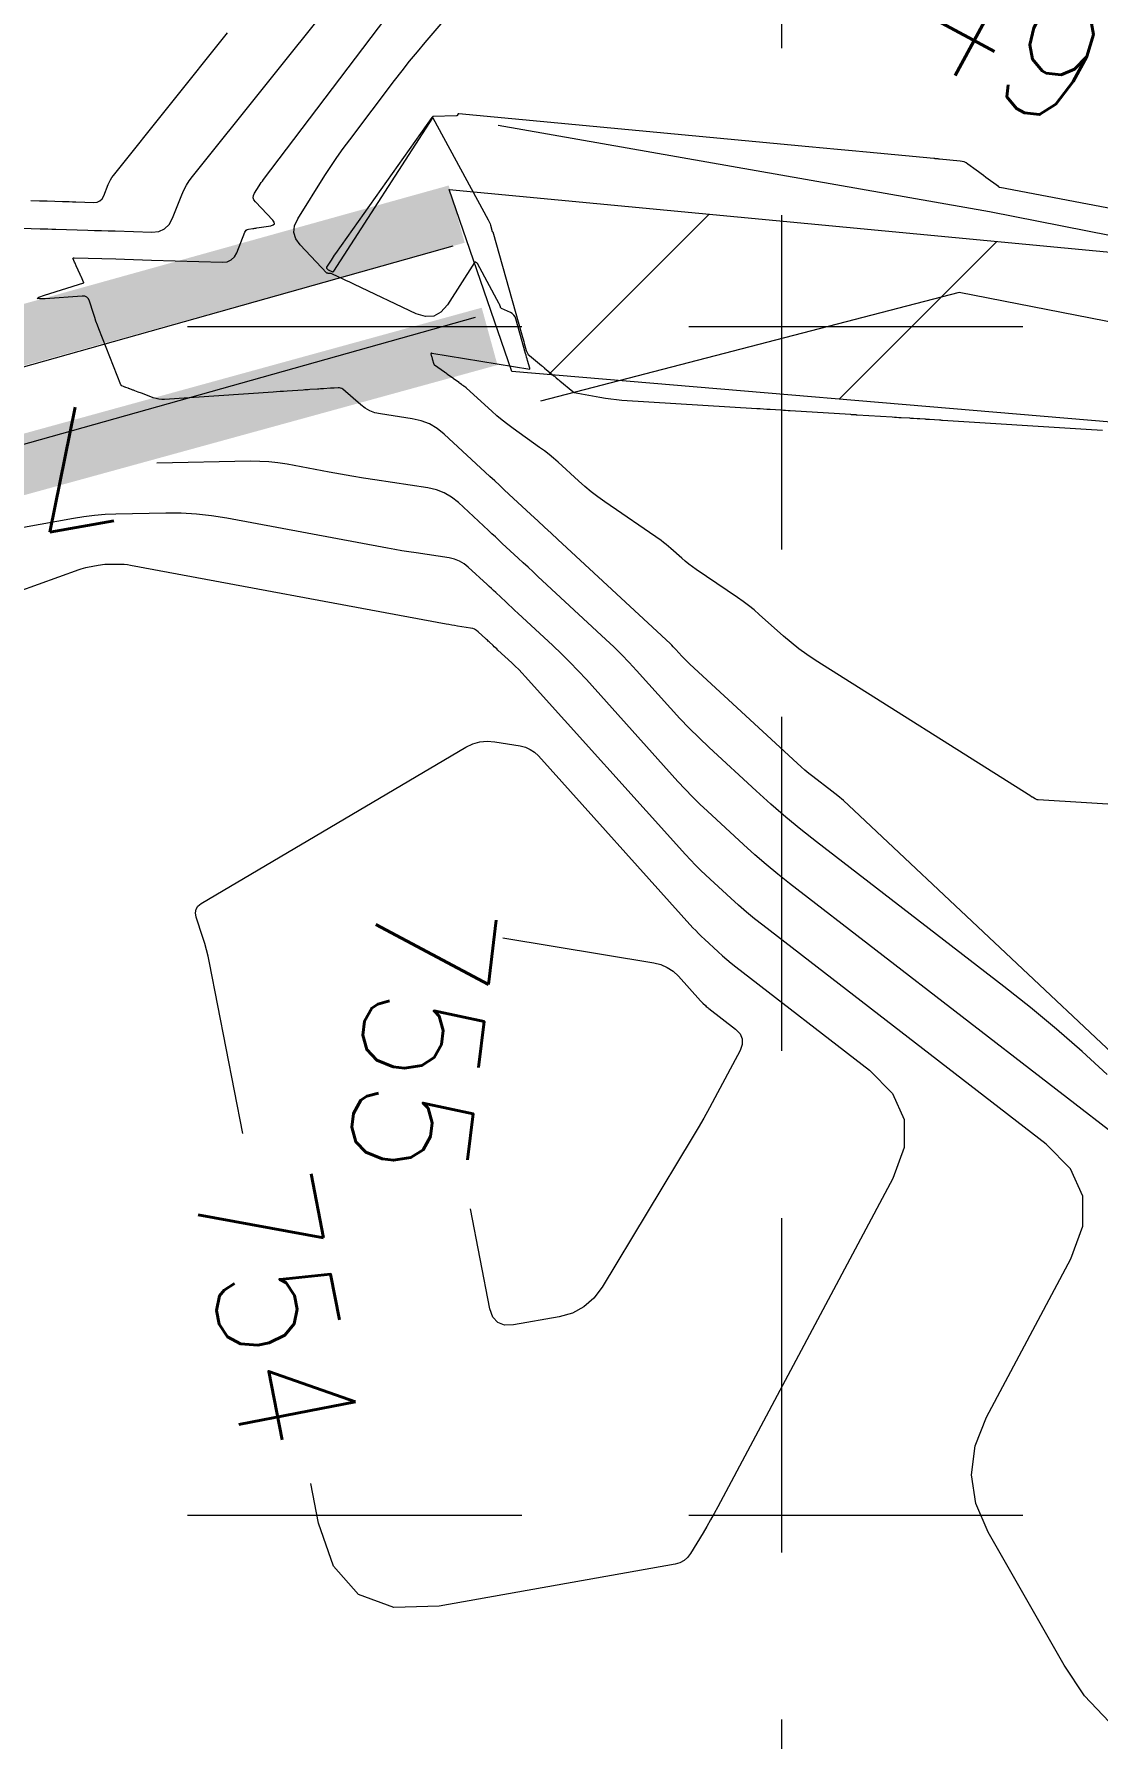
# Model space of a CAD drawing. Header units: feet. Extents: x 46644 to 49208, y 46045 to 47649.
# Drawn here: x 47220.6 to 47256.5, y 47319.3 to 47376.7 of the extents above; entities that cross this region are included whole.
import ezdxf
from ezdxf.enums import TextEntityAlignment as Align

# ---------------------------------------------------------------- set-up
doc = ezdxf.new("R2010")
doc.units = ezdxf.units.FT
doc.header["$MEASUREMENT"] = 0
doc.linetypes.add('DGN Style 3', pattern=[33.544038, 23.960027, -9.584011])
doc.linetypes.add('HIDDEN', pattern=[0.375, 0.25, -0.125])
for name, color, linetype, lineweight in [('EC', 35, 'Continuous', 0), ('Level 13', 1, 'Continuous', 0), ('STORM', 5, 'Continuous', 0), ('WATER', 5, 'Continuous', 0)]:
    doc.layers.add(name, color=color, linetype=linetype, lineweight=lineweight)
doc.layers.add('GRID', color=254, linetype='HIDDEN')
doc.styles.add('Style-STANDARD', font='STANDARD.shx')

msp = doc.modelspace()

# ---------------------------------------------------------------- hatches: boundary and pattern name
at = {"layer": 'WATER', "linetype": 'Continuous', "lineweight": 0}
h = msp.add_hatch(dxfattribs=at)
h.set_pattern_fill('ANSI31', color=5, scale=60, style=0)
h.paths.add_polyline_path([(47234.61, 47371.467), (47425.773, 47353.378), (47562.814, 47348.199), (47698.754, 47363.161), (47828.73, 47359.449), (47993.613, 47351.282), (48151.806, 47348.075), (48190.092, 47328.515), (48335.492, 47205.781), (48484.842, 47080.166), (48554.658, 46994.047), (48591.309, 46911.705), (48595.787, 46702.835), (48600.265, 46501.424), (48596.319, 46378.185), (48587.516, 46378.918), (48590.063, 46460.95), (48589.778, 46610.276), (48587.741, 46799.141), (48584.141, 46908.249), (48541.993, 46998.675), (48465.407, 47086.018), (48286.371, 47233.693), (48196.422, 47308.705), (48128.401, 47343.27), (47949.016, 47342.242), (47704.868, 47356.114), (47558.159, 47338.137), (47236.719, 47365.346)])

# ---------------------------------------------------------------- linework, layer by layer
at = {"layer": 'EC', "color": 35, "linetype": 'DGN Style 3', "lineweight": 0}
for p, q in [((47225.966, 47371.905), (47236.692, 47385.313)), ((47228.359, 47371.804), (47234.898, 47380.443)), ((47233.803, 47376.419), (47234.946, 47377.749)), ((47223.306, 47371.941), (47227.149, 47376.745)), ((47233.277, 47375.788), (47233.538, 47376.105)), ((47233.538, 47376.105), (47233.803, 47376.419)), ((47233.022, 47375.466), (47233.277, 47375.788)), ((47231.261, 47373.144), (47232.771, 47375.14)), ((47232.771, 47375.14), (47233.022, 47375.466)), ((47230.728, 47368.722), (47234.055, 47373.885)), ((47234.029, 47373.892), (47230.779, 47369.309)), ((47234.031, 47373.895), (47234.029, 47373.892)), ((47234.033, 47373.897), (47234.031, 47373.895)), ((47234.035, 47373.9), (47234.033, 47373.897)), ((47234.037, 47373.902), (47234.035, 47373.9)), ((47234.047, 47373.914), (47234.037, 47373.902)), ((47234.05, 47373.917), (47234.047, 47373.914)), ((47234.054, 47373.919), (47234.05, 47373.917)), ((47234.058, 47373.921), (47234.054, 47373.919)), ((47234.055, 47373.885), (47234.055, 47373.886)), ((47234.055, 47373.886), (47234.055, 47373.886)), ((47234.055, 47373.886), (47234.055, 47373.886)), ((47234.055, 47373.886), (47234.055, 47373.886)), ((47234.055, 47373.886), (47234.055, 47373.885)), ((47234.055, 47373.885), (47234.055, 47373.885)), ((47234.055, 47373.885), (47234.055, 47373.885)), ((47234.055, 47373.885), (47234.055, 47373.885)), ((47234.055, 47373.885), (47234.055, 47373.885)), ((47234.055, 47373.885), (47235.927, 47370.444)), ((47234.062, 47373.921), (47234.058, 47373.921)), ((47234.856, 47373.944), (47234.062, 47373.921)), ((47234.864, 47373.946), (47234.856, 47373.944)), ((47234.871, 47373.949), (47234.864, 47373.946)), ((47234.877, 47373.953), (47234.871, 47373.949)), ((47234.881, 47373.96), (47234.877, 47373.953)), ((47234.899, 47373.996), (47234.881, 47373.96)), ((47234.905, 47374.005), (47234.899, 47373.996)), ((47234.914, 47374.012), (47234.905, 47374.005)), ((47234.923, 47374.015), (47234.914, 47374.012)), ((47234.935, 47374.015), (47234.923, 47374.015)), ((47246.718, 47372.906), (47234.935, 47374.015)), ((47230.83, 47372.548), (47231.042, 47372.849)), ((47231.042, 47372.849), (47231.261, 47373.144)), ((47247.203, 47372.861), (47246.718, 47372.906)), ((47247.688, 47372.815), (47247.203, 47372.861)), ((47248.173, 47372.769), (47247.688, 47372.815)), ((47248.659, 47372.724), (47248.173, 47372.769)), ((47250.923, 47372.51), (47248.659, 47372.724)), ((47230.425, 47371.934), (47230.624, 47372.244)), ((47230.624, 47372.244), (47230.83, 47372.548)), ((47250.936, 47372.509), (47250.923, 47372.51)), ((47250.95, 47372.508), (47250.936, 47372.509)), ((47250.963, 47372.507), (47250.95, 47372.508)), ((47250.977, 47372.505), (47250.963, 47372.507)), ((47251.04, 47372.499), (47250.977, 47372.505)), ((47251.059, 47372.498), (47251.04, 47372.499)), ((47251.078, 47372.496), (47251.059, 47372.498)), ((47251.097, 47372.494), (47251.078, 47372.496)), ((47251.117, 47372.492), (47251.097, 47372.494)), ((47251.809, 47372.427), (47251.117, 47372.492)), ((47251.88, 47372.415), (47251.809, 47372.427)), ((47251.948, 47372.395), (47251.88, 47372.415)), ((47252.012, 47372.365), (47251.948, 47372.395)), ((47252.072, 47372.326), (47252.012, 47372.365)), ((47252.347, 47372.123), (47252.072, 47372.326)), ((47252.431, 47372.061), (47252.347, 47372.123)), ((47252.515, 47371.998), (47252.431, 47372.061)), ((47222.982, 47371.26), (47223.132, 47371.641)), ((47223.132, 47371.641), (47223.167, 47371.721)), ((47223.167, 47371.721), (47223.208, 47371.798)), ((47223.208, 47371.798), (47223.254, 47371.871)), ((47223.254, 47371.871), (47223.306, 47371.941)), ((47225.68, 47371.45), (47225.764, 47371.609)), ((47225.764, 47371.609), (47225.859, 47371.76)), ((47225.859, 47371.76), (47225.966, 47371.905)), ((47228.056, 47371.342), (47228.214, 47371.594)), ((47228.214, 47371.594), (47228.249, 47371.648)), ((47228.249, 47371.648), (47228.284, 47371.701)), ((47228.284, 47371.701), (47228.321, 47371.753)), ((47228.321, 47371.753), (47228.359, 47371.804)), ((47229.511, 47370.481), (47230.425, 47371.934)), ((47252.599, 47371.936), (47252.515, 47371.998)), ((47252.683, 47371.874), (47252.599, 47371.936)), ((47253.102, 47371.564), (47252.683, 47371.874)), ((47253.105, 47371.561), (47253.102, 47371.564)), ((47253.108, 47371.559), (47253.105, 47371.561)), ((47253.111, 47371.557), (47253.108, 47371.559)), ((47253.114, 47371.555), (47253.111, 47371.557)), ((47253.128, 47371.544), (47253.114, 47371.555)), ((47253.132, 47371.541), (47253.128, 47371.544)), ((47253.137, 47371.539), (47253.132, 47371.541)), ((47253.142, 47371.537), (47253.137, 47371.539)), ((47253.147, 47371.536), (47253.142, 47371.537)), ((47266.978, 47368.898), (47253.147, 47371.536)), ((47220.527, 47371.099), (47220.821, 47371.09)), ((47220.821, 47371.09), (47220.884, 47371.088)), ((47220.884, 47371.088), (47220.947, 47371.086)), ((47220.947, 47371.086), (47221.01, 47371.085)), ((47221.01, 47371.085), (47221.073, 47371.083)), ((47221.073, 47371.083), (47221.595, 47371.067)), ((47221.595, 47371.067), (47221.707, 47371.063)), ((47221.707, 47371.063), (47221.819, 47371.06)), ((47221.819, 47371.06), (47221.931, 47371.056)), ((47221.931, 47371.056), (47222.043, 47371.053)), ((47222.043, 47371.053), (47222.64, 47371.035)), ((47222.64, 47371.035), (47222.755, 47371.046)), ((47222.755, 47371.046), (47222.851, 47371.087)), ((47222.851, 47371.087), (47222.926, 47371.159)), ((47222.926, 47371.159), (47222.982, 47371.26)), ((47225.299, 47370.5), (47225.608, 47371.285)), ((47225.608, 47371.285), (47225.68, 47371.45)), ((47228.014, 47371.193), (47228.021, 47371.266)), ((47228.035, 47371.123), (47228.014, 47371.193)), ((47228.021, 47371.266), (47228.056, 47371.342)), ((47228.084, 47371.055), (47228.035, 47371.123)), ((47228.668, 47370.434), (47228.084, 47371.055)), ((47225.184, 47370.29), (47225.299, 47370.5)), ((47228.717, 47370.366), (47228.668, 47370.434)), ((47228.686, 47370.274), (47228.723, 47370.312)), ((47228.723, 47370.312), (47228.717, 47370.366)), ((47229.405, 47370.249), (47229.511, 47370.481)), ((47235.927, 47370.444), (47235.949, 47370.401)), ((47235.949, 47370.401), (47235.968, 47370.358)), ((47235.968, 47370.358), (47235.985, 47370.313)), ((47235.985, 47370.313), (47235.999, 47370.268)), ((47220.235, 47370.168), (47220.841, 47370.149)), ((47220.841, 47370.149), (47220.971, 47370.145)), ((47220.971, 47370.145), (47221.101, 47370.141)), ((47221.101, 47370.141), (47221.231, 47370.137)), ((47221.231, 47370.137), (47221.361, 47370.133)), ((47221.361, 47370.133), (47222.438, 47370.1)), ((47222.438, 47370.1), (47222.669, 47370.093)), ((47222.669, 47370.093), (47222.9, 47370.086)), ((47222.9, 47370.086), (47223.131, 47370.079)), ((47223.131, 47370.079), (47223.361, 47370.072)), ((47223.361, 47370.072), (47224.593, 47370.034)), ((47224.593, 47370.034), (47224.831, 47370.058)), ((47224.831, 47370.058), (47225.028, 47370.143)), ((47225.028, 47370.143), (47225.184, 47370.29)), ((47227.459, 47369.342), (47227.73, 47370.029)), ((47227.73, 47370.029), (47227.75, 47370.067)), ((47227.75, 47370.067), (47227.778, 47370.097)), ((47227.778, 47370.097), (47227.812, 47370.117)), ((47227.812, 47370.117), (47227.854, 47370.129)), ((47227.854, 47370.129), (47228.002, 47370.153)), ((47228.002, 47370.153), (47228.033, 47370.158)), ((47228.033, 47370.158), (47228.065, 47370.163)), ((47228.065, 47370.163), (47228.096, 47370.168)), ((47228.096, 47370.168), (47228.128, 47370.173)), ((47228.128, 47370.173), (47228.605, 47370.25)), ((47228.605, 47370.25), (47228.686, 47370.274)), ((47229.384, 47370.025), (47229.405, 47370.249)), ((47229.447, 47369.81), (47229.384, 47370.025)), ((47229.596, 47369.603), (47229.447, 47369.81)), ((47235.999, 47370.268), (47236.059, 47370.06)), ((47236.059, 47370.06), (47236.06, 47370.057)), ((47236.06, 47370.057), (47236.061, 47370.054)), ((47236.061, 47370.054), (47236.064, 47370.052)), ((47236.064, 47370.052), (47236.066, 47370.051)), ((47236.066, 47370.051), (47236.076, 47370.046)), ((47236.076, 47370.046), (47236.078, 47370.045)), ((47236.078, 47370.045), (47236.08, 47370.043)), ((47236.08, 47370.043), (47236.081, 47370.042)), ((47236.081, 47370.042), (47236.082, 47370.04)), ((47236.082, 47370.04), (47237.056, 47366.572)), ((47221.943, 47369.15), (47221.946, 47369.164)), ((47221.946, 47369.164), (47221.958, 47369.171)), ((47221.958, 47369.171), (47221.978, 47369.174)), ((47221.978, 47369.174), (47223.38, 47369.131)), ((47227.273, 47369.096), (47227.38, 47369.197)), ((47227.38, 47369.197), (47227.459, 47369.342)), ((47230.487, 47368.656), (47229.596, 47369.603)), ((47230.704, 47369.2), (47230.668, 47369.145)), ((47230.741, 47369.255), (47230.704, 47369.2)), ((47230.779, 47369.309), (47230.741, 47369.255)), ((47221.949, 47369.13), (47221.943, 47369.15)), ((47221.997, 47369.025), (47221.949, 47369.13)), ((47222.011, 47368.993), (47221.997, 47369.025)), ((47222.026, 47368.961), (47222.011, 47368.993)), ((47222.04, 47368.929), (47222.026, 47368.961)), ((47222.055, 47368.897), (47222.04, 47368.929)), ((47222.187, 47368.607), (47222.055, 47368.897)), ((47222.19, 47368.6), (47222.187, 47368.607)), ((47222.192, 47368.594), (47222.19, 47368.6)), ((47222.195, 47368.588), (47222.192, 47368.594)), ((47222.198, 47368.581), (47222.195, 47368.588)), ((47223.38, 47369.131), (47223.68, 47369.122)), ((47223.68, 47369.122), (47223.981, 47369.113)), ((47223.981, 47369.113), (47224.281, 47369.103)), ((47224.281, 47369.103), (47224.581, 47369.094)), ((47224.581, 47369.094), (47226.973, 47369.021)), ((47226.973, 47369.021), (47227.137, 47369.037)), ((47227.137, 47369.037), (47227.273, 47369.096)), ((47230.478, 47368.841), (47230.477, 47368.831)), ((47230.477, 47368.831), (47230.48, 47368.82)), ((47230.483, 47368.852), (47230.478, 47368.841)), ((47230.48, 47368.82), (47230.487, 47368.811)), ((47230.633, 47369.09), (47230.483, 47368.852)), ((47230.487, 47368.811), (47230.53, 47368.766)), ((47230.49, 47368.653), (47230.487, 47368.656)), ((47230.492, 47368.652), (47230.49, 47368.653)), ((47230.495, 47368.651), (47230.492, 47368.652)), ((47230.499, 47368.65), (47230.495, 47368.651)), ((47230.514, 47368.649), (47230.499, 47368.65)), ((47230.519, 47368.649), (47230.514, 47368.649)), ((47230.524, 47368.648), (47230.519, 47368.649)), ((47230.529, 47368.648), (47230.524, 47368.648)), ((47230.534, 47368.647), (47230.529, 47368.648)), ((47230.53, 47368.766), (47230.53, 47368.765)), ((47230.53, 47368.765), (47230.53, 47368.765)), ((47230.53, 47368.765), (47230.53, 47368.765)), ((47230.53, 47368.765), (47230.531, 47368.765)), ((47230.531, 47368.765), (47230.531, 47368.765)), ((47230.531, 47368.765), (47230.531, 47368.765)), ((47230.531, 47368.765), (47230.532, 47368.765)), ((47230.532, 47368.765), (47230.532, 47368.765)), ((47230.532, 47368.765), (47230.532, 47368.765)), ((47230.532, 47368.765), (47230.534, 47368.765)), ((47230.534, 47368.765), (47230.534, 47368.765)), ((47230.534, 47368.765), (47230.535, 47368.765)), ((47230.573, 47368.645), (47230.534, 47368.647)), ((47230.535, 47368.765), (47230.535, 47368.765)), ((47230.535, 47368.765), (47230.535, 47368.765)), ((47230.535, 47368.765), (47230.537, 47368.765)), ((47230.537, 47368.765), (47230.537, 47368.765)), ((47230.537, 47368.765), (47230.537, 47368.765)), ((47230.537, 47368.765), (47230.538, 47368.765)), ((47230.538, 47368.765), (47230.538, 47368.764)), ((47230.538, 47368.764), (47230.557, 47368.755)), ((47230.557, 47368.755), (47230.562, 47368.753)), ((47230.562, 47368.753), (47230.566, 47368.751)), ((47230.566, 47368.751), (47230.57, 47368.749)), ((47230.57, 47368.749), (47230.574, 47368.747)), ((47230.579, 47368.644), (47230.573, 47368.645)), ((47230.574, 47368.747), (47230.665, 47368.704)), ((47230.585, 47368.644), (47230.579, 47368.644)), ((47230.591, 47368.643), (47230.585, 47368.644)), ((47230.597, 47368.643), (47230.591, 47368.643)), ((47230.626, 47368.641), (47230.597, 47368.643)), ((47230.635, 47368.639), (47230.626, 47368.641)), ((47230.668, 47369.145), (47230.633, 47369.09)), ((47230.643, 47368.638), (47230.635, 47368.639)), ((47230.652, 47368.635), (47230.643, 47368.638)), ((47230.66, 47368.632), (47230.652, 47368.635)), ((47231.061, 47368.442), (47230.66, 47368.632)), ((47230.665, 47368.704), (47230.684, 47368.698)), ((47230.684, 47368.698), (47230.7, 47368.699)), ((47230.7, 47368.699), (47230.715, 47368.707)), ((47230.715, 47368.707), (47230.728, 47368.722)), ((47235.466, 47369.015), (47234.547, 47367.588)), ((47235.471, 47369.021), (47235.466, 47369.015)), ((47235.477, 47369.024), (47235.471, 47369.021)), ((47235.484, 47369.025), (47235.477, 47369.024)), ((47235.491, 47369.023), (47235.484, 47369.025)), ((47235.527, 47369.006), (47235.491, 47369.023)), ((47235.538, 47369), (47235.527, 47369.006)), ((47235.547, 47368.993), (47235.538, 47369)), ((47235.555, 47368.985), (47235.547, 47368.993)), ((47235.561, 47368.975), (47235.555, 47368.985)), ((47236.295, 47367.626), (47235.561, 47368.975)), ((47220.988, 47367.914), (47222.309, 47368.33)), ((47222.212, 47368.552), (47222.198, 47368.581)), ((47222.216, 47368.542), (47222.212, 47368.552)), ((47222.22, 47368.533), (47222.216, 47368.542)), ((47222.224, 47368.524), (47222.22, 47368.533)), ((47222.228, 47368.515), (47222.224, 47368.524)), ((47222.301, 47368.354), (47222.228, 47368.515)), ((47222.302, 47368.353), (47222.301, 47368.354)), ((47222.301, 47368.354), (47222.301, 47368.354)), ((47222.302, 47368.352), (47222.302, 47368.353)), ((47222.302, 47368.353), (47222.302, 47368.353)), ((47222.303, 47368.35), (47222.302, 47368.352)), ((47222.304, 47368.349), (47222.303, 47368.35)), ((47222.304, 47368.348), (47222.304, 47368.349)), ((47222.304, 47368.349), (47222.304, 47368.349)), ((47222.305, 47368.347), (47222.304, 47368.348)), ((47222.307, 47368.342), (47222.305, 47368.347)), ((47222.308, 47368.341), (47222.307, 47368.342)), ((47222.308, 47368.34), (47222.308, 47368.341)), ((47222.308, 47368.339), (47222.308, 47368.34)), ((47222.309, 47368.338), (47222.308, 47368.339)), ((47222.311, 47368.334), (47222.309, 47368.338)), ((47222.309, 47368.33), (47222.31, 47368.331)), ((47222.31, 47368.331), (47222.311, 47368.332)), ((47222.311, 47368.333), (47222.311, 47368.334)), ((47222.311, 47368.332), (47222.311, 47368.333)), ((47231.15, 47368.399), (47231.061, 47368.442)), ((47231.239, 47368.357), (47231.15, 47368.399)), ((47231.328, 47368.315), (47231.239, 47368.357)), ((47231.418, 47368.272), (47231.328, 47368.315)), ((47233.495, 47367.288), (47231.418, 47368.272)), ((47220.739, 47367.804), (47220.798, 47367.846)), ((47220.81, 47367.786), (47220.739, 47367.804)), ((47220.798, 47367.846), (47220.988, 47367.914)), ((47221.011, 47367.793), (47220.81, 47367.786)), ((47222.253, 47367.883), (47221.011, 47367.793)), ((47222.34, 47367.878), (47222.253, 47367.883)), ((47222.41, 47367.848), (47222.34, 47367.878)), ((47222.463, 47367.794), (47222.41, 47367.848)), ((47222.5, 47367.715), (47222.463, 47367.794)), ((47222.632, 47367.291), (47222.5, 47367.715)), ((47234.547, 47367.588), (47234.333, 47367.34)), ((47236.301, 47367.614), (47236.295, 47367.626)), ((47236.306, 47367.602), (47236.301, 47367.614)), ((47236.311, 47367.59), (47236.306, 47367.602)), ((47236.315, 47367.577), (47236.311, 47367.59)), ((47236.332, 47367.518), (47236.315, 47367.577)), ((47236.338, 47367.501), (47236.332, 47367.518)), ((47236.348, 47367.487), (47236.338, 47367.501)), ((47236.361, 47367.475), (47236.348, 47367.487)), ((47236.376, 47367.466), (47236.361, 47367.475)), ((47236.671, 47367.329), (47236.376, 47367.466)), ((47222.673, 47367.161), (47222.632, 47367.291)), ((47222.717, 47367.033), (47222.673, 47367.161)), ((47222.764, 47366.905), (47222.717, 47367.033)), ((47222.812, 47366.778), (47222.764, 47366.905)), ((47233.807, 47367.19), (47233.495, 47367.288)), ((47234.087, 47367.207), (47233.807, 47367.19)), ((47234.333, 47367.34), (47234.087, 47367.207)), ((47236.735, 47367.291), (47236.671, 47367.329)), ((47236.787, 47367.243), (47236.735, 47367.291)), ((47236.826, 47367.184), (47236.787, 47367.243)), ((47236.853, 47367.114), (47236.826, 47367.184)), ((47237.182, 47365.944), (47236.853, 47367.114)), ((47223.556, 47364.891), (47222.812, 47366.778)), ((47237.056, 47366.572), (47237.076, 47366.5)), ((47237.076, 47366.5), (47237.097, 47366.428)), ((47237.097, 47366.428), (47237.117, 47366.357)), ((47237.117, 47366.357), (47237.137, 47366.285)), ((47233.995, 47365.951), (47233.999, 47365.962)), ((47233.998, 47365.934), (47233.995, 47365.951)), ((47234.027, 47365.842), (47233.998, 47365.934)), ((47233.999, 47365.962), (47234.01, 47365.967)), ((47234.01, 47365.967), (47234.027, 47365.966)), ((47234.027, 47365.966), (47237.321, 47365.422)), ((47234.029, 47365.836), (47234.027, 47365.842)), ((47234.031, 47365.831), (47234.029, 47365.836)), ((47234.032, 47365.825), (47234.031, 47365.831)), ((47234.034, 47365.819), (47234.032, 47365.825)), ((47234.043, 47365.793), (47234.034, 47365.819)), ((47234.045, 47365.785), (47234.043, 47365.793)), ((47234.048, 47365.776), (47234.045, 47365.785)), ((47234.05, 47365.768), (47234.048, 47365.776)), ((47234.053, 47365.76), (47234.05, 47365.768)), ((47234.109, 47365.582), (47234.053, 47365.76)), ((47237.137, 47366.285), (47237.203, 47366.051)), ((47237.198, 47365.888), (47237.182, 47365.944)), ((47237.214, 47365.831), (47237.198, 47365.888)), ((47237.203, 47366.051), (47237.22, 47366.003)), ((47237.23, 47365.775), (47237.214, 47365.831)), ((47237.22, 47366.003), (47237.244, 47365.959)), ((47237.246, 47365.718), (47237.23, 47365.775)), ((47237.244, 47365.959), (47237.274, 47365.919)), ((47237.32, 47365.454), (47237.246, 47365.718)), ((47237.274, 47365.919), (47237.311, 47365.884)), ((47237.311, 47365.884), (47237.718, 47365.546)), ((47234.109, 47365.58), (47234.109, 47365.582)), ((47234.11, 47365.579), (47234.109, 47365.58)), ((47234.11, 47365.577), (47234.11, 47365.579)), ((47234.111, 47365.576), (47234.11, 47365.577)), ((47234.113, 47365.569), (47234.111, 47365.576)), ((47234.114, 47365.567), (47234.113, 47365.569)), ((47234.115, 47365.565), (47234.114, 47365.567)), ((47234.116, 47365.563), (47234.115, 47365.565)), ((47234.118, 47365.562), (47234.116, 47365.563)), ((47234.456, 47365.318), (47234.118, 47365.562)), ((47234.463, 47365.313), (47234.456, 47365.318)), ((47234.47, 47365.308), (47234.463, 47365.313)), ((47234.477, 47365.303), (47234.47, 47365.308)), ((47234.484, 47365.298), (47234.477, 47365.303)), ((47234.516, 47365.274), (47234.484, 47365.298)), ((47234.526, 47365.267), (47234.516, 47365.274)), ((47234.536, 47365.26), (47234.526, 47365.267)), ((47234.546, 47365.253), (47234.536, 47365.26)), ((47234.556, 47365.245), (47234.546, 47365.253)), ((47234.764, 47365.095), (47234.556, 47365.245)), ((47237.321, 47365.451), (47237.32, 47365.454)), ((47237.321, 47365.448), (47237.321, 47365.451)), ((47237.322, 47365.446), (47237.321, 47365.448)), ((47237.321, 47365.422), (47237.324, 47365.422)), ((47237.323, 47365.443), (47237.322, 47365.446)), ((47237.327, 47365.429), (47237.323, 47365.443)), ((47237.324, 47365.422), (47237.326, 47365.423)), ((47237.326, 47365.423), (47237.327, 47365.426)), ((47237.327, 47365.426), (47237.327, 47365.429)), ((47237.718, 47365.546), (47237.729, 47365.537)), ((47237.729, 47365.537), (47237.739, 47365.528)), ((47237.739, 47365.528), (47237.75, 47365.519)), ((47237.75, 47365.519), (47237.76, 47365.511)), ((47237.76, 47365.511), (47237.794, 47365.482)), ((47237.794, 47365.482), (47237.802, 47365.476)), ((47237.802, 47365.476), (47237.809, 47365.47)), ((47237.809, 47365.47), (47237.816, 47365.464)), ((47237.816, 47365.464), (47237.823, 47365.458)), ((47237.823, 47365.458), (47238.133, 47365.201)), ((47238.133, 47365.201), (47238.153, 47365.184)), ((47238.153, 47365.184), (47238.173, 47365.167)), ((47238.173, 47365.167), (47238.193, 47365.151)), ((47238.193, 47365.151), (47238.213, 47365.134)), ((47223.562, 47364.88), (47223.556, 47364.891)), ((47223.569, 47364.87), (47223.562, 47364.88)), ((47223.579, 47364.863), (47223.569, 47364.87)), ((47223.591, 47364.857), (47223.579, 47364.863)), ((47223.649, 47364.835), (47223.591, 47364.857)), ((47223.666, 47364.829), (47223.649, 47364.835)), ((47223.683, 47364.822), (47223.666, 47364.829)), ((47223.7, 47364.816), (47223.683, 47364.822)), ((47223.717, 47364.81), (47223.7, 47364.816)), ((47223.797, 47364.78), (47223.717, 47364.81)), ((47223.813, 47364.774), (47223.797, 47364.78)), ((47223.828, 47364.768), (47223.813, 47364.774)), ((47223.844, 47364.762), (47223.828, 47364.768)), ((47223.859, 47364.756), (47223.844, 47364.762)), ((47223.933, 47364.729), (47223.859, 47364.756)), ((47223.955, 47364.72), (47223.933, 47364.729)), ((47223.977, 47364.712), (47223.955, 47364.72)), ((47224, 47364.704), (47223.977, 47364.712)), ((47224.022, 47364.695), (47224, 47364.704)), ((47224.141, 47364.651), (47224.022, 47364.695)), ((47224.176, 47364.637), (47224.141, 47364.651)), ((47224.211, 47364.624), (47224.176, 47364.637)), ((47224.246, 47364.611), (47224.211, 47364.624)), ((47224.281, 47364.598), (47224.246, 47364.611)), ((47224.645, 47364.461), (47224.281, 47364.598)), ((47228.682, 47364.65), (47225.029, 47364.405)), ((47228.799, 47364.658), (47228.682, 47364.65)), ((47228.916, 47364.666), (47228.799, 47364.658)), ((47229.033, 47364.674), (47228.916, 47364.666)), ((47229.15, 47364.682), (47229.033, 47364.674)), ((47229.697, 47364.719), (47229.15, 47364.682)), ((47229.752, 47364.722), (47229.697, 47364.719)), ((47229.807, 47364.726), (47229.752, 47364.722)), ((47229.862, 47364.73), (47229.807, 47364.726)), ((47229.917, 47364.733), (47229.862, 47364.73)), ((47230.173, 47364.751), (47229.917, 47364.733)), ((47230.224, 47364.754), (47230.173, 47364.751)), ((47230.275, 47364.757), (47230.224, 47364.754)), ((47230.325, 47364.761), (47230.275, 47364.757)), ((47230.376, 47364.764), (47230.325, 47364.761)), ((47230.612, 47364.78), (47230.376, 47364.764)), ((47230.643, 47364.782), (47230.612, 47364.78)), ((47230.673, 47364.784), (47230.643, 47364.782)), ((47230.703, 47364.786), (47230.673, 47364.784)), ((47230.733, 47364.788), (47230.703, 47364.786)), ((47230.874, 47364.798), (47230.733, 47364.788)), ((47230.916, 47364.797), (47230.874, 47364.798)), ((47230.955, 47364.788), (47230.916, 47364.797)), ((47230.991, 47364.771), (47230.955, 47364.788)), ((47231.025, 47364.747), (47230.991, 47364.771)), ((47231.63, 47364.223), (47231.025, 47364.747)), ((47234.766, 47365.094), (47234.764, 47365.095)), ((47234.768, 47365.093), (47234.766, 47365.094)), ((47234.77, 47365.091), (47234.768, 47365.093)), ((47234.771, 47365.09), (47234.77, 47365.091)), ((47234.78, 47365.084), (47234.771, 47365.09)), ((47234.782, 47365.082), (47234.78, 47365.084)), ((47234.785, 47365.08), (47234.782, 47365.082)), ((47234.787, 47365.079), (47234.785, 47365.08)), ((47234.79, 47365.077), (47234.787, 47365.079)), ((47234.94, 47364.968), (47234.79, 47365.077)), ((47234.95, 47364.961), (47234.94, 47364.968)), ((47234.959, 47364.954), (47234.95, 47364.961)), ((47234.969, 47364.947), (47234.959, 47364.954)), ((47234.979, 47364.941), (47234.969, 47364.947)), ((47235.023, 47364.908), (47234.979, 47364.941)), ((47235.027, 47364.905), (47235.023, 47364.908)), ((47235.031, 47364.903), (47235.027, 47364.905)), ((47235.035, 47364.9), (47235.031, 47364.903)), ((47235.039, 47364.897), (47235.035, 47364.9)), ((47235.056, 47364.884), (47235.039, 47364.897)), ((47235.062, 47364.881), (47235.056, 47364.884)), ((47235.067, 47364.877), (47235.062, 47364.881)), ((47235.072, 47364.873), (47235.067, 47364.877)), ((47235.077, 47364.87), (47235.072, 47364.873)), ((47235.1, 47364.853), (47235.077, 47364.87)), ((47235.102, 47364.851), (47235.1, 47364.853)), ((47235.104, 47364.85), (47235.102, 47364.851)), ((47235.106, 47364.849), (47235.104, 47364.85)), ((47235.107, 47364.848), (47235.106, 47364.849)), ((47235.116, 47364.841), (47235.107, 47364.848)), ((47235.117, 47364.841), (47235.116, 47364.841)), ((47235.116, 47364.841), (47235.116, 47364.841)), ((47235.118, 47364.84), (47235.117, 47364.841)), ((47235.121, 47364.838), (47235.118, 47364.84)), ((47235.118, 47364.84), (47235.118, 47364.84)), ((47235.122, 47364.837), (47235.121, 47364.838)), ((47235.123, 47364.836), (47235.122, 47364.837)), ((47235.122, 47364.837), (47235.122, 47364.837)), ((47235.124, 47364.836), (47235.123, 47364.836)), ((47235.18, 47364.795), (47235.124, 47364.836)), ((47235.181, 47364.795), (47235.18, 47364.795)), ((47235.182, 47364.794), (47235.181, 47364.795)), ((47235.183, 47364.793), (47235.182, 47364.794)), ((47235.184, 47364.792), (47235.183, 47364.793)), ((47235.19, 47364.788), (47235.184, 47364.792)), ((47235.191, 47364.787), (47235.19, 47364.788)), ((47235.193, 47364.786), (47235.191, 47364.787)), ((47235.195, 47364.784), (47235.193, 47364.786)), ((47235.196, 47364.783), (47235.195, 47364.784)), ((47236.043, 47364.005), (47235.196, 47364.783)), ((47238.213, 47365.134), (47238.279, 47365.08)), ((47238.279, 47365.08), (47238.293, 47365.068)), ((47238.293, 47365.068), (47238.307, 47365.056)), ((47238.307, 47365.056), (47238.321, 47365.044)), ((47238.321, 47365.044), (47238.335, 47365.033)), ((47238.335, 47365.033), (47238.769, 47364.672)), ((47238.769, 47364.672), (47238.774, 47364.668)), ((47238.774, 47364.668), (47238.779, 47364.664)), ((47238.779, 47364.664), (47238.784, 47364.66)), ((47238.784, 47364.66), (47238.789, 47364.656)), ((47238.789, 47364.656), (47238.806, 47364.642)), ((47238.806, 47364.642), (47238.809, 47364.639)), ((47238.809, 47364.639), (47238.813, 47364.637)), ((47238.813, 47364.637), (47238.817, 47364.635)), ((47238.817, 47364.635), (47238.822, 47364.634)), ((47238.822, 47364.634), (47239.682, 47364.476)), ((47224.739, 47364.432), (47224.645, 47364.461)), ((47224.834, 47364.412), (47224.739, 47364.432)), ((47224.931, 47364.403), (47224.834, 47364.412)), ((47225.029, 47364.405), (47224.931, 47364.403)), ((47231.779, 47364.111), (47231.63, 47364.223)), ((47231.939, 47364.023), (47231.779, 47364.111)), ((47232.11, 47363.958), (47231.939, 47364.023)), ((47236.217, 47363.85), (47236.043, 47364.005)), ((47239.682, 47364.476), (47239.867, 47364.444)), ((47239.867, 47364.444), (47240.053, 47364.419)), ((47240.053, 47364.419), (47240.239, 47364.399)), ((47240.239, 47364.399), (47240.425, 47364.384)), ((47240.425, 47364.384), (47244.965, 47364.1)), ((47244.965, 47364.1), (47245.077, 47364.093)), ((47245.077, 47364.093), (47245.19, 47364.086)), ((47245.19, 47364.086), (47245.302, 47364.079)), ((47245.302, 47364.079), (47245.414, 47364.072)), ((47245.414, 47364.072), (47245.781, 47364.049)), ((47245.781, 47364.049), (47245.86, 47364.044)), ((47245.86, 47364.044), (47245.938, 47364.04)), ((47245.938, 47364.04), (47246.017, 47364.035)), ((47246.017, 47364.035), (47246.095, 47364.03)), ((47246.095, 47364.03), (47248.126, 47363.903)), ((47232.292, 47363.918), (47232.11, 47363.958)), ((47233.365, 47363.755), (47232.292, 47363.918)), ((47233.665, 47363.687), (47233.365, 47363.755)), ((47233.945, 47363.578), (47233.665, 47363.687)), ((47234.205, 47363.427), (47233.945, 47363.578)), ((47234.445, 47363.234), (47234.205, 47363.427)), ((47236.395, 47363.701), (47236.217, 47363.85)), ((47236.579, 47363.557), (47236.395, 47363.701)), ((47236.766, 47363.42), (47236.579, 47363.557)), ((47248.126, 47363.903), (47248.147, 47363.901)), ((47248.147, 47363.901), (47248.169, 47363.9)), ((47248.169, 47363.9), (47248.19, 47363.899)), ((47248.19, 47363.899), (47248.212, 47363.897)), ((47248.212, 47363.897), (47248.282, 47363.893)), ((47248.282, 47363.893), (47248.297, 47363.892)), ((47248.297, 47363.892), (47248.312, 47363.891)), ((47248.312, 47363.891), (47248.327, 47363.89)), ((47248.327, 47363.89), (47248.342, 47363.889)), ((47248.342, 47363.889), (47249.523, 47363.815)), ((47249.523, 47363.815), (47249.598, 47363.811)), ((47249.598, 47363.811), (47249.673, 47363.806)), ((47249.673, 47363.806), (47249.748, 47363.801)), ((47249.748, 47363.801), (47249.824, 47363.797)), ((47249.824, 47363.797), (47250.103, 47363.779)), ((47250.103, 47363.779), (47250.139, 47363.777)), ((47250.139, 47363.777), (47250.174, 47363.775)), ((47250.174, 47363.775), (47250.21, 47363.772)), ((47250.21, 47363.772), (47250.245, 47363.77)), ((47250.245, 47363.77), (47250.361, 47363.763)), ((47250.361, 47363.763), (47250.386, 47363.761)), ((47250.386, 47363.761), (47250.411, 47363.76)), ((47250.411, 47363.76), (47250.436, 47363.758)), ((47250.436, 47363.758), (47250.461, 47363.757)), ((47250.461, 47363.757), (47250.628, 47363.746)), ((47250.628, 47363.746), (47250.64, 47363.746)), ((47250.64, 47363.746), (47250.653, 47363.745)), ((47250.653, 47363.745), (47250.665, 47363.744)), ((47250.665, 47363.744), (47250.678, 47363.743)), ((47250.678, 47363.743), (47250.726, 47363.74)), ((47250.726, 47363.74), (47250.731, 47363.74)), ((47250.731, 47363.74), (47250.736, 47363.74)), ((47250.736, 47363.74), (47250.741, 47363.739)), ((47250.741, 47363.739), (47250.746, 47363.739)), ((47250.746, 47363.739), (47250.763, 47363.738)), ((47250.763, 47363.738), (47250.766, 47363.738)), ((47250.766, 47363.738), (47250.77, 47363.737)), ((47250.77, 47363.737), (47250.773, 47363.737)), ((47250.773, 47363.737), (47250.777, 47363.737)), ((47250.777, 47363.737), (47251.116, 47363.716)), ((47251.116, 47363.716), (47251.126, 47363.715)), ((47251.126, 47363.715), (47251.136, 47363.715)), ((47251.136, 47363.715), (47251.146, 47363.714)), ((47251.146, 47363.714), (47251.156, 47363.713)), ((47251.156, 47363.713), (47251.188, 47363.711)), ((47251.188, 47363.711), (47251.195, 47363.711)), ((47251.195, 47363.711), (47251.202, 47363.71)), ((47251.202, 47363.71), (47251.209, 47363.71)), ((47251.209, 47363.71), (47251.216, 47363.71)), ((47251.216, 47363.71), (47256.051, 47363.407)), ((47235.982, 47361.809), (47234.445, 47363.234)), ((47237.654, 47362.791), (47236.766, 47363.42)), ((47256.051, 47363.407), (47256.601, 47363.373)), ((47227.922, 47362.322), (47224.77, 47362.26)), ((47228.231, 47362.32), (47227.922, 47362.322)), ((47228.538, 47362.303), (47228.231, 47362.32)), ((47228.845, 47362.27), (47228.538, 47362.303)), ((47237.814, 47362.673), (47237.654, 47362.791)), ((47237.971, 47362.551), (47237.814, 47362.673)), ((47238.124, 47362.424), (47237.971, 47362.551)), ((47238.273, 47362.292), (47238.124, 47362.424)), ((47238.96, 47361.666), (47238.273, 47362.292)), ((47229.15, 47362.221), (47228.845, 47362.27)), ((47230.571, 47361.956), (47229.15, 47362.221)), ((47230.953, 47361.887), (47230.571, 47361.956)), ((47231.336, 47361.82), (47230.953, 47361.887)), ((47231.719, 47361.757), (47231.336, 47361.82)), ((47232.103, 47361.698), (47231.719, 47361.757)), ((47236.142, 47361.661), (47235.982, 47361.809)), ((47233.895, 47361.426), (47232.103, 47361.698)), ((47234.179, 47361.362), (47233.895, 47361.426)), ((47234.444, 47361.258), (47234.179, 47361.362)), ((47234.69, 47361.115), (47234.444, 47361.258)), ((47236.301, 47361.514), (47236.142, 47361.661)), ((47236.46, 47361.366), (47236.301, 47361.514)), ((47236.619, 47361.219), (47236.46, 47361.366)), ((47237.362, 47360.53), (47236.619, 47361.219)), ((47239.173, 47361.478), (47238.96, 47361.666)), ((47239.392, 47361.297), (47239.173, 47361.478)), ((47239.617, 47361.124), (47239.392, 47361.297)), ((47225.073, 47360.576), (47223.388, 47360.543)), ((47225.588, 47360.573), (47225.073, 47360.576)), ((47226.101, 47360.544), (47225.588, 47360.573)), ((47234.918, 47360.933), (47234.69, 47361.115)), ((47235.934, 47359.99), (47234.918, 47360.933)), ((47239.849, 47360.959), (47239.617, 47361.124)), ((47241.742, 47359.653), (47239.849, 47360.959)), ((47221.955, 47360.399), (47220.279, 47360.094)), ((47222.311, 47360.457), (47221.955, 47360.399)), ((47222.669, 47360.5), (47222.311, 47360.457)), ((47223.028, 47360.528), (47222.669, 47360.5)), ((47223.388, 47360.543), (47223.028, 47360.528)), ((47226.611, 47360.489), (47226.101, 47360.544)), ((47227.12, 47360.407), (47226.611, 47360.489)), ((47232.537, 47359.399), (47227.12, 47360.407)), ((47236.05, 47359.883), (47235.934, 47359.99)), ((47237.589, 47360.319), (47237.362, 47360.53)), ((47237.816, 47360.108), (47237.589, 47360.319)), ((47238.044, 47359.898), (47237.816, 47360.108)), ((47236.166, 47359.776), (47236.05, 47359.883)), ((47236.281, 47359.668), (47236.166, 47359.776)), ((47236.397, 47359.561), (47236.281, 47359.668)), ((47236.937, 47359.06), (47236.397, 47359.561)), ((47238.271, 47359.687), (47238.044, 47359.898)), ((47242.059, 47356.174), (47238.271, 47359.687)), ((47241.828, 47359.591), (47241.742, 47359.653)), ((47241.913, 47359.527), (47241.828, 47359.591)), ((47241.995, 47359.46), (47241.913, 47359.527)), ((47242.075, 47359.39), (47241.995, 47359.46)), ((47222.941, 47358.838), (47222.865, 47358.829)), ((47223.017, 47358.844), (47222.941, 47358.838)), ((47223.093, 47358.847), (47223.017, 47358.844)), ((47223.451, 47358.854), (47223.093, 47358.847)), ((47223.56, 47358.854), (47223.451, 47358.854)), ((47223.668, 47358.847), (47223.56, 47358.854)), ((47223.777, 47358.836), (47223.668, 47358.847)), ((47223.884, 47358.818), (47223.777, 47358.836)), ((47232.776, 47359.356), (47232.537, 47359.399)), ((47233.015, 47359.314), (47232.776, 47359.356)), ((47233.254, 47359.275), (47233.015, 47359.314)), ((47233.493, 47359.238), (47233.254, 47359.275)), ((47234.612, 47359.068), (47233.493, 47359.238)), ((47234.79, 47359.028), (47234.612, 47359.068)), ((47234.956, 47358.963), (47234.79, 47359.028)), ((47235.109, 47358.874), (47234.956, 47358.963)), ((47235.251, 47358.76), (47235.109, 47358.874)), ((47237.102, 47358.907), (47236.937, 47359.06)), ((47237.267, 47358.754), (47237.102, 47358.907)), ((47242.444, 47359.058), (47242.075, 47359.39)), ((47242.558, 47358.958), (47242.444, 47359.058)), ((47242.676, 47358.862), (47242.558, 47358.958)), ((47242.797, 47358.771), (47242.676, 47358.862)), ((47222.136, 47358.672), (47214.491, 47355.913)), ((47222.21, 47358.696), (47222.136, 47358.672)), ((47222.284, 47358.718), (47222.21, 47358.696)), ((47222.359, 47358.737), (47222.284, 47358.718)), ((47222.434, 47358.752), (47222.359, 47358.737)), ((47222.79, 47358.817), (47222.434, 47358.752)), ((47222.865, 47358.829), (47222.79, 47358.817)), ((47234.503, 47356.842), (47223.884, 47358.818)), ((47235.886, 47358.171), (47235.251, 47358.76)), ((47237.433, 47358.601), (47237.267, 47358.754)), ((47237.598, 47358.447), (47237.433, 47358.601)), ((47239.884, 47356.328), (47237.598, 47358.447)), ((47242.921, 47358.684), (47242.797, 47358.771)), ((47244.311, 47357.744), (47242.921, 47358.684)), ((47235.958, 47358.104), (47235.886, 47358.171)), ((47236.031, 47358.037), (47235.958, 47358.104)), ((47236.103, 47357.97), (47236.031, 47358.037)), ((47236.175, 47357.903), (47236.103, 47357.97)), ((47236.512, 47357.591), (47236.175, 47357.903)), ((47244.503, 47357.609), (47244.311, 47357.744)), ((47236.615, 47357.495), (47236.512, 47357.591)), ((47236.719, 47357.399), (47236.615, 47357.495)), ((47236.822, 47357.304), (47236.719, 47357.399)), ((47236.925, 47357.208), (47236.822, 47357.304)), ((47238.097, 47356.121), (47236.925, 47357.208)), ((47244.691, 47357.468), (47244.503, 47357.609)), ((47244.873, 47357.321), (47244.691, 47357.468)), ((47245.051, 47357.168), (47244.873, 47357.321)), ((47245.868, 47356.438), (47245.051, 47357.168)), ((47234.598, 47356.825), (47234.503, 47356.842)), ((47234.693, 47356.808), (47234.598, 47356.825)), ((47234.789, 47356.793), (47234.693, 47356.808)), ((47234.884, 47356.778), (47234.789, 47356.793)), ((47235.33, 47356.71), (47234.884, 47356.778)), ((47235.401, 47356.694), (47235.33, 47356.71)), ((47235.467, 47356.668), (47235.401, 47356.694)), ((47235.528, 47356.633), (47235.467, 47356.668)), ((47235.585, 47356.587), (47235.528, 47356.633)), ((47235.838, 47356.353), (47235.585, 47356.587)), ((47235.867, 47356.326), (47235.838, 47356.353)), ((47235.896, 47356.299), (47235.867, 47356.326)), ((47235.924, 47356.273), (47235.896, 47356.299)), ((47235.953, 47356.246), (47235.924, 47356.273)), ((47236.088, 47356.121), (47235.953, 47356.246)), ((47236.129, 47356.083), (47236.088, 47356.121)), ((47236.17, 47356.045), (47236.129, 47356.083)), ((47236.211, 47356.007), (47236.17, 47356.045)), ((47236.252, 47355.969), (47236.211, 47356.007)), ((47236.72, 47355.535), (47236.252, 47355.969)), ((47238.39, 47355.844), (47238.097, 47356.121)), ((47240.15, 47356.076), (47239.884, 47356.328)), ((47240.41, 47355.818), (47240.15, 47356.076)), ((47242.106, 47356.129), (47242.059, 47356.174)), ((47242.153, 47356.083), (47242.106, 47356.129)), ((47242.198, 47356.036), (47242.153, 47356.083)), ((47242.242, 47355.988), (47242.198, 47356.036)), ((47242.446, 47355.762), (47242.242, 47355.988)), ((47246.122, 47356.22), (47245.868, 47356.438)), ((47246.385, 47356.013), (47246.122, 47356.22)), ((47246.656, 47355.817), (47246.385, 47356.013)), ((47236.836, 47355.425), (47236.72, 47355.535)), ((47236.95, 47355.312), (47236.836, 47355.425)), ((47238.675, 47355.56), (47238.39, 47355.844)), ((47238.955, 47355.27), (47238.675, 47355.56)), ((47240.664, 47355.554), (47240.41, 47355.818)), ((47240.912, 47355.284), (47240.664, 47355.554)), ((47242.509, 47355.693), (47242.446, 47355.762)), ((47242.574, 47355.626), (47242.509, 47355.693)), ((47242.641, 47355.56), (47242.574, 47355.626)), ((47242.708, 47355.496), (47242.641, 47355.56)), ((47246.326, 47352.16), (47242.708, 47355.496)), ((47246.936, 47355.633), (47246.656, 47355.817)), ((47254.189, 47351.056), (47246.936, 47355.633)), ((47237.061, 47355.196), (47236.95, 47355.312)), ((47237.17, 47355.078), (47237.061, 47355.196)), ((47242.564, 47349.089), (47237.17, 47355.078)), ((47239.228, 47354.974), (47238.955, 47355.27)), ((47242.311, 47351.551), (47239.228, 47354.974)), ((47242.058, 47354.013), (47240.912, 47355.284)), ((47242.372, 47353.672), (47242.058, 47354.013)), ((47242.693, 47353.339), (47242.372, 47353.672)), ((47243.023, 47353.013), (47242.693, 47353.339)), ((47226.26, 47347.437), (47235.17, 47352.699)), ((47235.17, 47352.699), (47235.402, 47352.811)), ((47235.402, 47352.811), (47235.642, 47352.879)), ((47235.642, 47352.879), (47235.891, 47352.903)), ((47235.891, 47352.903), (47236.147, 47352.882)), ((47236.147, 47352.882), (47237, 47352.742)), ((47237, 47352.742), (47237.175, 47352.698)), ((47237.175, 47352.698), (47237.335, 47352.628)), ((47237.335, 47352.628), (47237.481, 47352.53)), ((47237.481, 47352.53), (47237.613, 47352.406)), ((47243.36, 47352.695), (47243.023, 47353.013)), ((47244.95, 47351.228), (47243.36, 47352.695)), ((47237.613, 47352.406), (47242.817, 47346.628)), ((47246.455, 47352.043), (47246.326, 47352.16)), ((47246.586, 47351.93), (47246.455, 47352.043)), ((47242.551, 47351.29), (47242.311, 47351.551)), ((47246.719, 47351.82), (47246.586, 47351.93)), ((47246.855, 47351.712), (47246.719, 47351.82)), ((47247.496, 47351.218), (47246.855, 47351.712)), ((47242.797, 47351.036), (47242.551, 47351.29)), ((47243.049, 47350.787), (47242.797, 47351.036)), ((47245.442, 47350.784), (47244.95, 47351.228)), ((47247.69, 47351.064), (47247.496, 47351.218)), ((47247.88, 47350.906), (47247.69, 47351.064)), ((47248.067, 47350.743), (47247.88, 47350.906)), ((47254.193, 47351.053), (47254.189, 47351.056)), ((47254.197, 47351.05), (47254.193, 47351.053)), ((47254.201, 47351.047), (47254.197, 47351.05)), ((47254.204, 47351.044), (47254.201, 47351.047)), ((47254.222, 47351.03), (47254.204, 47351.044)), ((47254.227, 47351.025), (47254.222, 47351.03)), ((47254.232, 47351.021), (47254.227, 47351.025)), ((47254.238, 47351.017), (47254.232, 47351.021)), ((47254.244, 47351.014), (47254.238, 47351.017)), ((47254.338, 47350.959), (47254.244, 47351.014)), ((47254.361, 47350.948), (47254.338, 47350.959)), ((47254.385, 47350.939), (47254.361, 47350.948)), ((47254.41, 47350.933), (47254.385, 47350.939)), ((47254.435, 47350.93), (47254.41, 47350.933)), ((47259.092, 47350.639), (47254.435, 47350.93)), ((47243.306, 47350.544), (47243.049, 47350.787)), ((47244.522, 47349.422), (47243.306, 47350.544)), ((47245.942, 47350.352), (47245.442, 47350.784)), ((47246.453, 47349.931), (47245.942, 47350.352)), ((47248.249, 47350.575), (47248.067, 47350.743)), ((47257.862, 47341.524), (47248.249, 47350.575)), ((47246.972, 47349.52), (47246.453, 47349.931)), ((47242.73, 47348.909), (47242.564, 47349.089)), ((47244.898, 47349.083), (47244.522, 47349.422)), ((47245.281, 47348.752), (47244.898, 47349.083)), ((47253.283, 47344.647), (47246.972, 47349.52)), ((47242.9, 47348.733), (47242.73, 47348.909)), ((47243.075, 47348.56), (47242.9, 47348.733)), ((47243.253, 47348.392), (47243.075, 47348.56)), ((47245.671, 47348.43), (47245.281, 47348.752)), ((47244.094, 47347.616), (47243.253, 47348.392)), ((47246.068, 47348.116), (47245.671, 47348.43)), ((47262.229, 47335.637), (47246.068, 47348.116)), ((47226.15, 47347.35), (47226.26, 47347.437)), ((47244.354, 47347.381), (47244.094, 47347.616)), ((47244.619, 47347.153), (47244.354, 47347.381)), ((47226.065, 47347.125), (47226.085, 47347.246)), ((47226.091, 47346.987), (47226.065, 47347.125)), ((47226.085, 47347.246), (47226.15, 47347.35)), ((47226.318, 47346.302), (47226.091, 47346.987)), ((47244.889, 47346.93), (47244.619, 47347.153)), ((47245.164, 47346.713), (47244.889, 47346.93)), ((47226.384, 47346.092), (47226.318, 47346.302)), ((47236.418, 47346.283), (47241.497, 47345.446)), ((47242.817, 47346.628), (47242.909, 47346.528)), ((47242.909, 47346.528), (47243.004, 47346.43)), ((47243.004, 47346.43), (47243.101, 47346.334)), ((47243.101, 47346.334), (47243.2, 47346.241)), ((47243.2, 47346.241), (47243.667, 47345.81)), ((47254.707, 47339.344), (47245.164, 47346.713)), ((47226.443, 47345.88), (47226.384, 47346.092)), ((47226.495, 47345.666), (47226.443, 47345.88)), ((47226.541, 47345.45), (47226.495, 47345.666)), ((47243.667, 47345.81), (47243.811, 47345.68)), ((47243.811, 47345.68), (47243.958, 47345.553)), ((47227.658, 47339.707), (47226.541, 47345.45)), ((47241.497, 47345.446), (47241.734, 47345.388)), ((47241.734, 47345.388), (47241.951, 47345.293)), ((47241.951, 47345.293), (47242.148, 47345.161)), ((47242.148, 47345.161), (47242.325, 47344.993)), ((47243.958, 47345.553), (47244.108, 47345.429)), ((47244.108, 47345.429), (47244.26, 47345.309)), ((47244.26, 47345.309), (47248.762, 47341.832)), ((47242.325, 47344.993), (47243.07, 47344.166)), ((47254.179, 47343.938), (47253.283, 47344.647)), ((47243.07, 47344.166), (47243.089, 47344.146)), ((47243.089, 47344.146), (47243.107, 47344.127)), ((47243.107, 47344.127), (47243.127, 47344.108)), ((47243.127, 47344.108), (47243.146, 47344.089)), ((47243.146, 47344.089), (47243.239, 47344.004)), ((47243.239, 47344.004), (47243.267, 47343.978)), ((47243.267, 47343.978), (47243.296, 47343.953)), ((47243.296, 47343.953), (47243.326, 47343.929)), ((47243.326, 47343.929), (47243.356, 47343.905)), ((47255.056, 47343.207), (47254.179, 47343.938)), ((47243.356, 47343.905), (47244.248, 47343.216)), ((47244.248, 47343.216), (47244.401, 47343.06)), ((47244.401, 47343.06), (47244.478, 47342.888)), ((47244.478, 47342.888), (47244.479, 47342.7)), ((47255.916, 47342.456), (47255.056, 47343.207)), ((47244.403, 47342.495), (47243.553, 47340.901)), ((47244.479, 47342.7), (47244.403, 47342.495)), ((47256.758, 47341.682), (47255.916, 47342.456)), ((47248.762, 47341.832), (47249.535, 47341.046)), ((47243.369, 47340.561), (47243.18, 47340.223)), ((47243.553, 47340.901), (47243.369, 47340.561)), ((47249.535, 47341.046), (47249.923, 47340.177)), ((47243.18, 47340.223), (47242.987, 47339.888)), ((47249.923, 47340.177), (47249.926, 47339.226)), ((47242.79, 47339.555), (47239.756, 47334.525)), ((47242.987, 47339.888), (47242.79, 47339.555)), ((47255.526, 47338.51), (47254.707, 47339.344)), ((47249.926, 47339.226), (47249.545, 47338.191)), ((47249.545, 47338.191), (47243.652, 47327.135)), ((47255.938, 47337.589), (47255.526, 47338.51)), ((47235.982, 47333.803), (47235.328, 47337.163)), ((47255.941, 47336.58), (47255.938, 47337.589)), ((47255.537, 47335.483), (47255.941, 47336.58)), ((47252.701, 47330.161), (47255.537, 47335.483)), ((47239.756, 47334.525), (47239.48, 47334.155)), ((47236.079, 47333.522), (47235.982, 47333.803)), ((47238.76, 47333.66), (47238.315, 47333.535)), ((47239.148, 47333.867), (47238.76, 47333.66)), ((47239.48, 47334.155), (47239.148, 47333.867)), ((47236.243, 47333.338), (47236.079, 47333.522)), ((47236.474, 47333.251), (47236.243, 47333.338)), ((47236.772, 47333.261), (47236.474, 47333.251)), ((47238.315, 47333.535), (47236.772, 47333.261)), ((47252.314, 47329.187), (47252.701, 47330.161)), ((47252.194, 47328.217), (47252.314, 47329.187)), ((47230.209, 47326.588), (47229.948, 47327.928)), ((47252.342, 47327.251), (47252.194, 47328.217)), ((47243.533, 47326.916), (47243.411, 47326.698)), ((47243.652, 47327.135), (47243.533, 47326.916)), ((47252.756, 47326.289), (47252.342, 47327.251)), ((47230.71, 47325.141), (47230.209, 47326.588)), ((47243.159, 47326.267), (47242.738, 47325.569)), ((47243.287, 47326.482), (47243.159, 47326.267)), ((47243.411, 47326.698), (47243.287, 47326.482)), ((47255.312, 47321.806), (47252.756, 47326.289)), ((47242.738, 47325.569), (47242.638, 47325.434)), ((47231.554, 47324.194), (47230.71, 47325.141)), ((47242.214, 47325.208), (47234.272, 47323.799)), ((47242.376, 47325.254), (47242.214, 47325.208)), ((47242.517, 47325.329), (47242.376, 47325.254)), ((47242.638, 47325.434), (47242.517, 47325.329)), ((47232.742, 47323.747), (47231.554, 47324.194)), ((47234.272, 47323.799), (47232.742, 47323.747)), ((47256.004, 47320.783), (47255.312, 47321.806)), ((47256.828, 47319.906), (47256.004, 47320.783))]:
    msp.add_line(p, q, dxfattribs=at)
at = {"layer": 'GRID', "color": 252, "linetype": 'HIDDEN', "lineweight": 0, "ltscale": 45}
for p, q in [((47245.803, 47606.853), (47245.803, 46206.677)), ((46685.803, 47366.853), (49165.803, 47366.853)), ((46685.803, 47326.853), (49165.803, 47326.853))]:
    msp.add_line(p, q, dxfattribs=at)
at = {"layer": 'Level 13', "color": 7, "linetype": 'DGN Style 3', "lineweight": 0, "flags": 128}
for points in [[(47392.593, 47350.858), (47373.292, 47353.321), (47346.735, 47355.578), (47316.935, 47358.592), (47291.532, 47363.005), (47267.488, 47367.806), (47252.802, 47370.72), (47234.858, 47373.862)], [(47392.234, 47348.034), (47372.696, 47350.008), (47346.745, 47352.81), (47316.685, 47355.479), (47290.941, 47360.293), (47266.391, 47365.138), (47251.782, 47368.006), (47237.682, 47364.342)]]:
    msp.add_lwpolyline(points, dxfattribs=at)
at = {"layer": 'STORM', "color": 5, "linetype": 'Continuous', "lineweight": 0}
for p, q in [((47152.474, 47346.438), (47234.745, 47369.574)), ((47235.489, 47367.162), (47152.502, 47343.83))]:
    msp.add_line(p, q, dxfattribs=at)
at = {"layer": 'WATER', "color": 5, "linetype": 'Continuous', "lineweight": 0, "const_width": 2}
for points in [[(47151.93, 47347.544), (47234.863, 47370.64)], [(47153.14, 47343.764), (47235.97, 47366.526)]]:
    msp.add_lwpolyline(points, dxfattribs=at)
at = {"layer": 'WATER', "color": 5, "linetype": 'Continuous', "lineweight": 0}
msp.add_lwpolyline([(47949.016, 47342.242), (47704.868, 47356.114), (47558.159, 47338.137), (47236.719, 47365.346), (47234.61, 47371.467), (47425.773, 47353.378), (47562.814, 47348.199), (47698.754, 47363.161), (47828.73, 47359.449)], dxfattribs=at)

# ---------------------------------------------------------------- texts
at = {"layer": 'EC', "color": 35, "linetype": 'DGN Style 3', "lineweight": 0, "style": 'Style-STANDARD'}
for s, rotation, p in [('749', 331.5829, (47252.188, 47377.291)), ('751', 189.86213, (47218.822, 47361.563)), ('755', 263.18484, (47233.704, 47342.932)), ('754', 281.00371, (47228.803, 47333.818))]:
    msp.add_text(s, height=4, rotation=rotation, dxfattribs=at).set_placement(p, align=Align.MIDDLE_CENTER)

doc.saveas('drawing.dxf')
